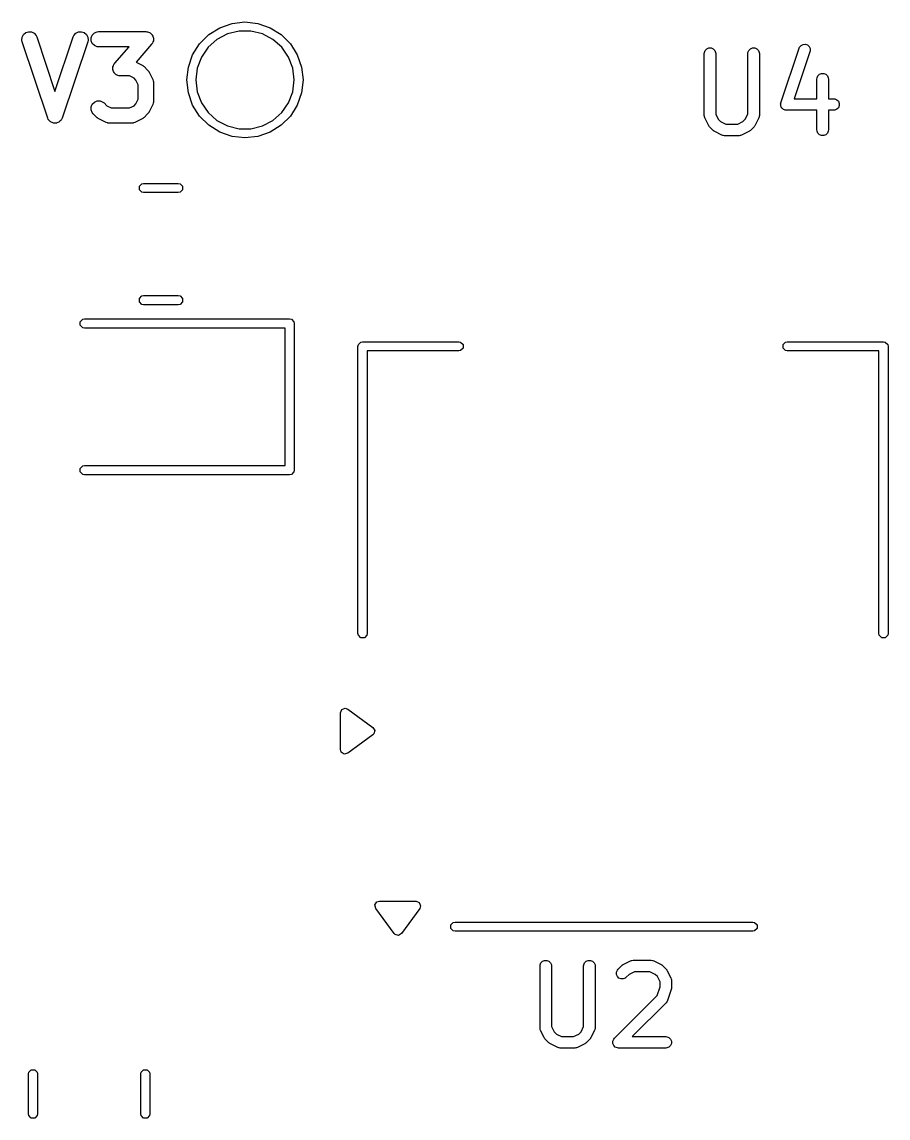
# Model space of a CAD drawing. Extents: x -0.8 to 79.7, y -28.9 to 1.9.
# Drawn here: x 7.18 to 18.52, y -13.2 to 1.16 of the extents above; entities that cross this region are included whole.
import ezdxf

# ---------------------------------------------------------------- set-up
doc = ezdxf.new("R2010")
doc.units = 0
doc.layers.add('BLACK', color=7, linetype='CONTINUOUS')

msp = doc.modelspace()

# ---------------------------------------------------------------- linework, layer by layer
at = {"layer": 'BLACK', "linetype": 'CONTINUOUS'}
for p, q in [((9.930884, 1.140945), (10.1, 1.16)), ((10.1, 1.16), (10.269116, 1.140945)), ((7.200198, 0.994092), (7.229674, 1.019657)), ((7.229674, 1.019657), (7.26669, 1.031995)), ((7.26669, 1.031995), (7.30561, 1.029229)), ((7.30561, 1.029229), (7.340509, 1.011779)), ((7.340509, 1.011779), (7.366074, 0.982303)), ((7.858986, 0.982303), (7.884551, 1.011779)), ((7.884551, 1.011779), (7.91945, 1.029228)), ((7.91945, 1.029228), (7.95837, 1.031995)), ((7.95837, 1.031995), (7.995386, 1.019656)), ((7.995386, 1.019656), (8.024862, 0.994091)), ((8.100812, 0.988337), (8.128402, 1.015927)), ((8.128402, 1.015927), (8.16445, 1.030859)), ((8.16445, 1.030859), (8.183959, 1.03278)), ((8.183959, 1.03278), (8.803006, 1.03278)), ((8.803006, 1.03278), (8.813323, 1.031764)), ((8.813323, 1.031764), (8.815948, 1.031939)), ((8.815948, 1.031939), (8.817755, 1.031327)), ((8.817755, 1.031327), (8.822515, 1.030859)), ((8.822515, 1.030859), (8.837518, 1.024644)), ((8.837518, 1.024644), (8.85291, 1.019439)), ((8.85291, 1.019439), (8.855449, 1.017216)), ((8.855449, 1.017216), (8.858563, 1.015927)), ((8.858563, 1.015927), (8.87004, 1.004449)), ((9.626148, 0.994192), (9.770248, 1.084736)), ((9.770248, 1.084736), (9.930884, 1.140945)), ((10.02229, 1.04), (9.871386, 1.002806)), ((10.17771, 1.04), (10.02229, 1.04)), ((10.328614, 1.002806), (10.17771, 1.04)), ((10.269116, 1.140945), (10.429752, 1.084736)), ((10.429752, 1.084736), (10.573852, 0.994192)), ((7.179982, 0.920273), (7.182748, 0.959193)), ((7.184329, 0.901157), (7.179982, 0.920273)), ((7.182748, 0.959193), (7.200198, 0.994092)), ((7.517662, -0.098841), (7.184329, 0.901157)), ((7.366074, 0.982303), (7.374065, 0.964403)), ((7.374065, 0.964403), (7.61253, 0.249007)), ((7.61253, 0.249007), (7.850995, 0.964402)), ((8.040731, 0.901157), (7.707398, -0.098842)), ((7.850995, 0.964402), (7.858986, 0.982303)), ((8.024862, 0.994091), (8.042312, 0.959192)), ((8.045078, 0.920272), (8.040731, 0.901157)), ((8.042312, 0.959192), (8.045078, 0.920272)), ((8.08588, 0.952289), (8.100812, 0.988337)), ((8.08588, 0.913271), (8.08588, 0.952289)), ((8.100812, 0.877223), (8.08588, 0.913271)), ((8.128402, 0.849633), (8.100812, 0.877223)), ((8.878264, 0.86693), (8.673641, 0.633075)), ((8.87004, 1.004449), (8.882274, 0.993745)), ((8.884293, 0.875363), (8.878264, 0.86693)), ((8.882274, 0.993745), (8.883769, 0.99072)), ((8.883769, 0.99072), (8.886153, 0.988337)), ((8.886153, 0.877223), (8.884293, 0.875363)), ((8.886153, 0.988337), (8.892367, 0.973335)), ((8.886883, 0.878986), (8.886153, 0.877223)), ((8.889665, 0.882877), (8.886883, 0.878986)), ((8.894869, 0.898265), (8.889665, 0.882877)), ((8.892367, 0.973335), (8.89957, 0.95877)), ((8.901085, 0.913271), (8.894869, 0.898265)), ((8.89957, 0.95877), (8.899794, 0.955404)), ((8.899794, 0.955404), (8.901085, 0.952289)), ((8.901085, 0.952289), (8.901085, 0.93604)), ((8.901085, 0.93604), (8.902165, 0.919838)), ((8.902165, 0.919838), (8.901085, 0.916644)), ((8.901085, 0.916644), (8.901085, 0.913271)), ((9.415264, 0.729752), (9.505808, 0.873852)), ((9.505808, 0.873852), (9.626148, 0.994192)), ((9.733768, 0.930579), (9.617434, 0.827516)), ((9.871386, 1.002806), (9.733768, 0.930579)), ((10.466232, 0.930579), (10.328614, 1.002806)), ((10.582566, 0.827516), (10.466232, 0.930579)), ((10.573852, 0.994192), (10.694192, 0.873852)), ((10.694192, 0.873852), (10.784736, 0.729752)), ((17.380207, 0.852049), (17.40638, 0.865136)), ((17.40638, 0.865136), (17.43557, 0.867211)), ((17.43557, 0.867211), (17.463332, 0.857957)), ((8.16445, 0.834701), (8.128402, 0.849633)), ((8.183959, 0.83278), (8.16445, 0.834701)), ((8.582629, 0.83278), (8.183959, 0.83278)), ((8.394415, 0.617678), (8.582629, 0.83278)), ((9.359055, 0.569116), (9.415264, 0.729752)), ((9.617434, 0.827516), (9.529146, 0.699607)), ((10.670854, 0.699607), (10.582566, 0.827516)), ((10.784736, 0.729752), (10.840945, 0.569116)), ((16.113095, 0.74518), (16.114536, 0.759812)), ((16.113095, -0.064342), (16.113095, 0.74518)), ((16.114536, 0.759812), (16.125735, 0.786848)), ((16.125735, 0.786848), (16.146427, 0.80754)), ((16.146427, 0.80754), (16.173463, 0.818739)), ((16.173463, 0.818739), (16.202727, 0.818739)), ((16.202727, 0.818739), (16.229763, 0.80754)), ((16.229763, 0.80754), (16.250455, 0.786848)), ((16.250455, 0.786848), (16.261654, 0.759812)), ((16.261654, 0.759812), (16.263095, 0.74518)), ((16.263095, 0.74518), (16.263095, -0.046637)), ((16.684523, 0.74518), (16.685964, 0.759812)), ((16.684523, -0.046637), (16.684523, 0.74518)), ((16.685964, 0.759812), (16.697163, 0.786848)), ((16.697163, 0.786848), (16.717855, 0.80754)), ((16.717855, 0.80754), (16.744891, 0.818739)), ((16.744891, 0.818739), (16.774155, 0.818739)), ((16.774155, 0.818739), (16.801191, 0.80754)), ((16.801191, 0.80754), (16.821883, 0.786848)), ((16.821883, 0.786848), (16.833082, 0.759812)), ((16.833082, 0.759812), (16.834523, 0.74518)), ((16.834523, 0.74518), (16.834523, -0.064342)), ((17.116944, 0.102231), (17.355039, 0.816517)), ((17.497341, 0.769083), (17.292152, 0.153514)), ((17.355039, 0.816517), (17.361033, 0.829942)), ((17.361033, 0.829942), (17.380207, 0.852049)), ((17.463332, 0.857957), (17.48544, 0.838783)), ((17.48544, 0.838783), (17.498526, 0.812609)), ((17.500601, 0.783419), (17.497341, 0.769083)), ((17.498526, 0.812609), (17.500601, 0.783419)), ((8.371594, 0.571337), (8.377809, 0.586342)), ((8.377809, 0.586342), (8.383014, 0.601731)), ((8.383014, 0.601731), (8.385795, 0.605621)), ((8.385795, 0.605621), (8.386526, 0.607385)), ((8.386526, 0.607385), (8.388385, 0.609244)), ((8.388385, 0.609244), (8.394415, 0.617678)), ((8.673641, 0.633075), (8.752489, 0.593652)), ((8.752489, 0.593652), (8.760885, 0.588366)), ((8.760885, 0.588366), (8.763325, 0.587356)), ((8.763325, 0.587356), (8.766071, 0.585102)), ((8.766071, 0.585102), (8.769079, 0.583209)), ((8.769079, 0.583209), (8.770808, 0.581214)), ((8.770808, 0.581214), (8.778479, 0.57492)), ((8.778479, 0.57492), (8.826097, 0.527301)), ((9.529146, 0.699607), (9.474033, 0.554287)), ((10.725967, 0.554287), (10.670854, 0.699607)), ((8.370514, 0.56477), (8.371594, 0.567963)), ((8.371594, 0.548567), (8.370514, 0.56477)), ((8.371594, 0.567963), (8.371594, 0.571337)), ((8.371594, 0.532319), (8.371594, 0.548567)), ((8.372884, 0.529203), (8.371594, 0.532319)), ((8.373109, 0.525838), (8.372884, 0.529203)), ((8.380309, 0.511277), (8.373109, 0.525838)), ((8.386526, 0.496271), (8.380309, 0.511277)), ((8.38891, 0.493886), (8.386526, 0.496271)), ((8.390406, 0.490863), (8.38891, 0.493886)), ((8.402631, 0.480165), (8.390406, 0.490863)), ((8.414116, 0.468681), (8.402631, 0.480165)), ((8.41723, 0.46739), (8.414116, 0.468681)), ((8.41977, 0.465169), (8.41723, 0.46739)), ((8.435158, 0.459964), (8.41977, 0.465169)), ((8.450164, 0.453749), (8.435158, 0.459964)), ((8.454923, 0.45328), (8.450164, 0.453749)), ((8.456731, 0.452669), (8.454923, 0.45328)), ((8.459355, 0.452843), (8.456731, 0.452669)), ((8.469673, 0.451828), (8.459355, 0.452843)), ((8.588923, 0.451828), (8.469673, 0.451828)), ((8.648532, 0.422022), (8.588923, 0.451828)), ((8.826097, 0.527301), (8.832389, 0.519634)), ((8.832389, 0.519634), (8.834387, 0.517902)), ((8.834387, 0.517902), (8.83628, 0.514893)), ((8.83628, 0.514893), (8.838534, 0.512148)), ((8.838534, 0.512148), (8.839544, 0.509707)), ((8.839544, 0.509707), (8.84483, 0.501311)), ((8.84483, 0.501311), (8.892449, 0.406074)), ((9.34, 0.4), (9.359055, 0.569116)), ((9.474033, 0.554287), (9.455299, 0.4)), ((10.744701, 0.4), (10.725967, 0.554287)), ((10.840945, 0.569116), (10.86, 0.4)), ((17.590726, 0.426479), (17.601925, 0.453515)), ((17.601925, 0.453515), (17.622617, 0.474207)), ((17.622617, 0.474207), (17.649653, 0.485406)), ((17.649653, 0.485406), (17.678917, 0.485406)), ((17.678917, 0.485406), (17.705953, 0.474207)), ((17.705953, 0.474207), (17.726645, 0.453515)), ((17.726645, 0.453515), (17.737844, 0.426479)), ((8.673201, 0.397354), (8.648532, 0.422022)), ((8.703006, 0.337745), (8.673201, 0.397354)), ((8.703006, 0.146864), (8.703006, 0.337745)), ((8.892449, 0.406074), (8.899455, 0.387765)), ((8.899455, 0.387765), (8.899709, 0.384181)), ((8.899709, 0.384181), (8.901085, 0.380861)), ((8.901085, 0.380861), (8.903006, 0.361352)), ((8.903006, 0.361352), (8.903006, 0.123257)), ((9.359055, 0.230884), (9.34, 0.4)), ((9.455299, 0.4), (9.474033, 0.245713)), ((10.725967, 0.245713), (10.744701, 0.4)), ((10.86, 0.4), (10.840945, 0.230884)), ((17.589285, 0.411847), (17.590726, 0.426479)), ((17.589285, 0.153514), (17.589285, 0.411847)), ((17.737844, 0.426479), (17.739285, 0.411847)), ((17.739285, 0.411847), (17.739285, 0.153514)), ((8.673201, 0.087254), (8.703006, 0.146864)), ((9.415264, 0.070248), (9.359055, 0.230884)), ((9.474033, 0.245713), (9.529146, 0.100393)), ((10.670854, 0.100393), (10.725967, 0.245713)), ((10.840945, 0.230884), (10.784736, 0.070248)), ((17.292152, 0.153514), (17.589285, 0.153514)), ((17.739285, 0.153514), (17.807142, 0.153514)), ((17.807142, 0.153514), (17.821774, 0.152073)), ((17.821774, 0.152073), (17.84881, 0.140874)), ((8.08588, 0.047528), (8.100812, 0.083576)), ((8.08588, 0.00851), (8.08588, 0.047528)), ((8.100812, -0.027538), (8.08588, 0.00851)), ((8.100812, 0.083576), (8.128402, 0.111166)), ((8.128402, 0.111166), (8.16445, 0.126098)), ((8.16445, 0.126098), (8.203468, 0.126098)), ((8.203468, 0.126098), (8.239516, 0.111166)), ((8.239516, 0.111166), (8.25467, 0.09873)), ((8.25467, 0.09873), (8.290813, 0.062585)), ((8.290813, 0.062585), (8.350423, 0.032781)), ((8.350423, 0.032781), (8.588923, 0.032781)), ((8.588923, 0.032781), (8.648532, 0.062586)), ((8.648532, 0.062586), (8.673201, 0.087254)), ((8.892449, 0.078535), (8.84483, -0.016702)), ((8.899455, 0.096844), (8.892449, 0.078535)), ((8.899709, 0.100427), (8.899455, 0.096844)), ((8.901085, 0.103748), (8.899709, 0.100427)), ((8.903006, 0.123257), (8.901085, 0.103748)), ((9.505808, -0.073852), (9.415264, 0.070248)), ((9.529146, 0.100393), (9.617434, -0.027516)), ((10.582566, -0.027516), (10.670854, 0.100393)), ((10.784736, 0.070248), (10.694192, -0.073852)), ((17.113684, 0.087894), (17.114536, 0.09164)), ((17.114536, 0.075908), (17.113684, 0.087894)), ((17.114536, 0.093146), (17.115294, 0.094977)), ((17.114536, 0.09164), (17.114536, 0.093146)), ((17.114536, 0.063882), (17.114536, 0.075908)), ((17.115568, 0.06139), (17.114536, 0.063882)), ((17.115294, 0.094977), (17.116944, 0.102231)), ((17.115759, 0.058704), (17.115568, 0.06139)), ((17.121133, 0.047954), (17.115759, 0.058704)), ((17.125735, 0.036846), (17.121133, 0.047954)), ((17.12764, 0.03494), (17.125735, 0.036846)), ((17.128845, 0.032531), (17.12764, 0.03494)), ((17.137927, 0.024653), (17.128845, 0.032531)), ((17.146427, 0.016154), (17.137927, 0.024653)), ((17.148915, 0.015123), (17.146427, 0.016154)), ((17.150952, 0.013357), (17.148915, 0.015123)), ((17.162355, 0.009555), (17.150952, 0.013357)), ((17.173463, 0.004955), (17.162355, 0.009555)), ((17.177289, 0.004578), (17.173463, 0.004955)), ((17.178715, 0.004103), (17.177289, 0.004578)), ((17.180689, 0.004243), (17.178715, 0.004103)), ((17.188095, 0.003514), (17.180689, 0.004243)), ((17.589285, 0.003514), (17.188095, 0.003514)), ((17.589285, -0.254819), (17.589285, 0.003514)), ((17.807142, 0.003514), (17.739285, 0.003514)), ((17.739285, 0.003514), (17.739285, -0.254819)), ((17.821774, 0.004955), (17.807142, 0.003514)), ((17.84881, 0.016154), (17.821774, 0.004955)), ((17.84881, 0.140874), (17.869502, 0.120182)), ((17.869502, 0.036846), (17.84881, 0.016154)), ((17.869502, 0.120182), (17.880701, 0.093146)), ((17.880701, 0.063882), (17.869502, 0.036846)), ((17.880701, 0.093146), (17.880701, 0.063882)), ((7.525653, -0.116742), (7.517662, -0.098841)), ((7.530336, -0.122141), (7.525653, -0.116742)), ((7.533531, -0.128531), (7.530336, -0.122141)), ((7.543002, -0.136746), (7.533531, -0.128531)), ((7.551218, -0.146218), (7.543002, -0.136746)), ((7.68206, -0.136742), (7.673842, -0.146218)), ((7.691529, -0.12853), (7.68206, -0.136742)), ((7.694722, -0.122143), (7.691529, -0.12853)), ((7.699407, -0.116742), (7.694722, -0.122143)), ((7.707398, -0.098842), (7.699407, -0.116742)), ((8.113248, -0.042692), (8.100812, -0.027538)), ((8.160867, -0.09031), (8.113248, -0.042692)), ((8.168533, -0.096602), (8.160867, -0.09031)), ((8.170266, -0.0986), (8.168533, -0.096602)), ((8.173274, -0.100493), (8.170266, -0.0986)), ((8.17602, -0.102747), (8.173274, -0.100493)), ((8.17846, -0.103757), (8.17602, -0.102747)), ((8.186857, -0.109043), (8.17846, -0.103757)), ((8.282094, -0.156662), (8.186857, -0.109043)), ((8.752489, -0.109043), (8.657251, -0.156662)), ((8.760885, -0.103757), (8.752489, -0.109043)), ((8.763325, -0.102747), (8.760885, -0.103757)), ((8.766071, -0.100493), (8.763325, -0.102747)), ((8.769079, -0.0986), (8.766071, -0.100493)), ((8.770808, -0.096605), (8.769079, -0.0986)), ((8.778479, -0.090311), (8.770808, -0.096605)), ((8.826097, -0.042692), (8.778479, -0.090311)), ((8.832389, -0.035025), (8.826097, -0.042692)), ((8.834387, -0.033293), (8.832389, -0.035025)), ((8.83628, -0.030284), (8.834387, -0.033293)), ((8.838534, -0.027539), (8.83628, -0.030284)), ((8.839544, -0.025098), (8.838534, -0.027539)), ((8.84483, -0.016702), (8.839544, -0.025098)), ((9.626148, -0.194192), (9.505808, -0.073852)), ((9.617434, -0.027516), (9.733768, -0.130579)), ((9.733768, -0.130579), (9.871386, -0.202806)), ((10.328614, -0.202806), (10.466232, -0.130579)), ((10.466232, -0.130579), (10.582566, -0.027516)), ((10.694192, -0.073852), (10.573852, -0.194192)), ((16.114536, -0.078974), (16.113095, -0.064342)), ((16.115567, -0.081463), (16.114536, -0.078974)), ((16.115758, -0.084151), (16.115567, -0.081463)), ((16.121013, -0.097883), (16.115758, -0.084151)), ((16.168632, -0.193121), (16.121013, -0.097883)), ((16.263095, -0.046637), (16.297353, -0.115153)), ((16.297353, -0.115153), (16.32776, -0.145561)), ((16.619857, -0.145561), (16.650264, -0.115153)), ((16.650264, -0.115153), (16.684523, -0.046637)), ((16.826605, -0.097883), (16.778986, -0.193121)), ((16.83186, -0.084152), (16.826605, -0.097883)), ((16.832051, -0.081462), (16.83186, -0.084152)), ((16.833082, -0.078974), (16.832051, -0.081462)), ((16.834523, -0.064342), (16.833082, -0.078974)), ((7.557606, -0.149412), (7.551218, -0.146218)), ((7.563007, -0.154096), (7.557606, -0.149412)), ((7.574908, -0.158063), (7.563007, -0.154096)), ((7.586117, -0.163667), (7.574908, -0.158063)), ((7.593241, -0.164173), (7.586117, -0.163667)), ((7.600023, -0.166434), (7.593241, -0.164173)), ((7.612532, -0.165544), (7.600023, -0.166434)), ((7.625037, -0.166434), (7.612532, -0.165544)), ((7.631815, -0.164174), (7.625037, -0.166434)), ((7.638943, -0.163668), (7.631815, -0.164174)), ((7.650159, -0.158059), (7.638943, -0.163668)), ((7.662053, -0.154095), (7.650159, -0.158059)), ((7.66745, -0.149414), (7.662053, -0.154095)), ((7.673842, -0.146218), (7.66745, -0.149414)), ((8.300403, -0.163668), (8.282094, -0.156662)), ((8.303986, -0.163922), (8.300403, -0.163668)), ((8.307307, -0.165298), (8.303986, -0.163922)), ((8.326816, -0.167219), (8.307307, -0.165298)), ((8.61253, -0.167219), (8.326816, -0.167219)), ((8.632039, -0.165298), (8.61253, -0.167219)), ((8.635359, -0.163922), (8.632039, -0.165298)), ((8.638943, -0.163668), (8.635359, -0.163922)), ((8.657251, -0.156662), (8.638943, -0.163668)), ((9.770248, -0.284736), (9.626148, -0.194192)), ((9.930884, -0.340945), (9.770248, -0.284736)), ((9.871386, -0.202806), (10.02229, -0.24)), ((10.02229, -0.24), (10.17771, -0.24)), ((10.17771, -0.24), (10.328614, -0.202806)), ((10.429752, -0.284736), (10.269116, -0.340945)), ((10.573852, -0.194192), (10.429752, -0.284736)), ((16.172595, -0.199417), (16.168632, -0.193121)), ((16.173353, -0.201247), (16.172595, -0.199417)), ((16.175042, -0.203305), (16.173353, -0.201247)), ((16.176464, -0.205564), (16.175042, -0.203305)), ((16.177962, -0.206863), (16.176464, -0.205564)), ((16.18268, -0.212612), (16.177962, -0.206863)), ((16.230299, -0.260232), (16.18268, -0.212612)), ((16.236048, -0.26495), (16.230299, -0.260232)), ((16.237349, -0.26645), (16.236048, -0.26495)), ((16.239608, -0.267872), (16.237349, -0.26645)), ((16.241665, -0.26956), (16.239608, -0.267872)), ((16.243492, -0.270317), (16.241665, -0.26956)), ((16.249792, -0.274282), (16.243492, -0.270317)), ((16.34503, -0.321901), (16.249792, -0.274282)), ((16.32776, -0.145561), (16.396276, -0.179819)), ((16.396276, -0.179819), (16.551342, -0.179819)), ((16.551342, -0.179819), (16.619857, -0.145561)), ((16.697826, -0.274282), (16.602588, -0.321901)), ((16.704125, -0.270317), (16.697826, -0.274282)), ((16.705953, -0.26956), (16.704125, -0.270317)), ((16.708009, -0.267872), (16.705953, -0.26956)), ((16.710269, -0.26645), (16.708009, -0.267872)), ((16.711569, -0.26495), (16.710269, -0.26645)), ((16.717319, -0.260232), (16.711569, -0.26495)), ((16.764937, -0.212613), (16.717319, -0.260232)), ((16.769655, -0.206863), (16.764937, -0.212613)), ((16.771154, -0.205564), (16.769655, -0.206863)), ((16.772575, -0.203305), (16.771154, -0.205564)), ((16.774265, -0.201247), (16.772575, -0.203305)), ((16.775022, -0.199417), (16.774265, -0.201247)), ((16.778986, -0.193121), (16.775022, -0.199417)), ((17.590726, -0.269451), (17.589285, -0.254819)), ((17.601925, -0.296487), (17.590726, -0.269451)), ((17.737844, -0.269451), (17.726645, -0.296487)), ((17.739285, -0.254819), (17.737844, -0.269451)), ((10.1, -0.36), (9.930884, -0.340945)), ((10.269116, -0.340945), (10.1, -0.36)), ((16.358761, -0.327156), (16.34503, -0.321901)), ((16.36145, -0.327347), (16.358761, -0.327156)), ((16.363939, -0.328378), (16.36145, -0.327347)), ((16.378571, -0.329819), (16.363939, -0.328378)), ((16.569047, -0.329819), (16.378571, -0.329819)), ((16.583679, -0.328378), (16.569047, -0.329819)), ((16.586168, -0.327346), (16.583679, -0.328378)), ((16.588856, -0.327156), (16.586168, -0.327346)), ((16.602588, -0.321901), (16.588856, -0.327156)), ((17.622617, -0.317179), (17.601925, -0.296487)), ((17.649653, -0.328378), (17.622617, -0.317179)), ((17.678917, -0.328378), (17.649653, -0.328378)), ((17.705953, -0.317179), (17.678917, -0.328378)), ((17.726645, -0.296487), (17.705953, -0.317179)), ((8.717503, -0.992039), (8.749975, -0.959567)), ((8.717503, -1.037961), (8.717503, -0.992039)), ((8.749975, -0.959567), (8.772936, -0.955)), ((8.772936, -0.955), (9.227064, -0.955)), ((9.227064, -0.955), (9.250025, -0.959567)), ((9.250025, -0.959567), (9.282497, -0.992039)), ((9.282497, -0.992039), (9.282497, -1.037961)), ((8.749975, -1.070433), (8.717503, -1.037961)), ((8.772936, -1.075), (8.749975, -1.070433)), ((9.227064, -1.075), (8.772936, -1.075)), ((9.250025, -1.070433), (9.227064, -1.075)), ((9.282497, -1.037961), (9.250025, -1.070433)), ((8.717503, -2.462039), (8.749975, -2.429567)), ((8.749975, -2.429567), (8.772936, -2.425)), ((8.772936, -2.425), (9.227064, -2.425)), ((9.227064, -2.425), (9.250025, -2.429567)), ((9.250025, -2.429567), (9.282497, -2.462039)), ((8.717503, -2.507961), (8.717503, -2.462039)), ((8.749975, -2.540433), (8.717503, -2.507961)), ((8.772936, -2.545), (8.749975, -2.540433)), ((9.227064, -2.545), (8.772936, -2.545)), ((9.250025, -2.540433), (9.227064, -2.545)), ((9.282497, -2.507961), (9.250025, -2.540433)), ((9.282497, -2.462039), (9.282497, -2.507961)), ((7.944567, -2.767039), (7.977039, -2.734567)), ((7.944567, -2.812961), (7.944567, -2.767039)), ((7.977039, -2.845433), (7.944567, -2.812961)), ((7.977039, -2.734567), (8, -2.73)), ((8, -2.85), (7.977039, -2.845433)), ((8, -2.73), (10.685, -2.73)), ((10.625, -2.85), (8, -2.85)), ((10.625, -4.65), (10.625, -2.85)), ((10.685, -2.73), (10.707961, -2.734567)), ((10.707961, -2.734567), (10.740433, -2.767039)), ((10.740433, -2.767039), (10.745, -2.79)), ((10.745, -2.79), (10.745, -4.71)), ((11.58, -3.09), (11.584567, -3.067039)), ((11.58, -6.85), (11.58, -3.09)), ((11.584567, -3.067039), (11.617039, -3.034567)), ((11.617039, -3.034567), (11.64, -3.03)), ((11.64, -3.03), (12.9, -3.03)), ((12.9, -3.15), (11.7, -3.15)), ((11.7, -3.15), (11.7, -6.85)), ((12.9, -3.03), (12.922961, -3.034567)), ((12.922961, -3.145433), (12.9, -3.15)), ((12.922961, -3.034567), (12.955433, -3.067039)), ((12.955433, -3.112961), (12.922961, -3.145433)), ((12.955433, -3.067039), (12.955433, -3.112961)), ((17.144567, -3.067039), (17.177039, -3.034567)), ((17.144567, -3.112961), (17.144567, -3.067039)), ((17.177039, -3.145433), (17.144567, -3.112961)), ((17.177039, -3.034567), (17.2, -3.03)), ((17.2, -3.15), (17.177039, -3.145433)), ((17.2, -3.03), (18.46, -3.03)), ((18.4, -3.15), (17.2, -3.15)), ((18.4, -6.85), (18.4, -3.15)), ((18.46, -3.03), (18.482961, -3.034567)), ((18.482961, -3.034567), (18.515433, -3.067039)), ((18.515433, -3.067039), (18.52, -3.09)), ((18.52, -3.09), (18.52, -6.85)), ((7.944567, -4.687039), (7.977039, -4.654567)), ((7.944567, -4.732961), (7.944567, -4.687039)), ((7.977039, -4.765433), (7.944567, -4.732961)), ((7.977039, -4.654567), (8, -4.65)), ((8, -4.65), (10.625, -4.65)), ((10.740433, -4.732961), (10.707961, -4.765433)), ((10.745, -4.71), (10.740433, -4.732961)), ((8, -4.77), (7.977039, -4.765433)), ((10.685, -4.77), (8, -4.77)), ((10.707961, -4.765433), (10.685, -4.77)), ((11.584567, -6.872961), (11.58, -6.85)), ((11.617039, -6.905433), (11.584567, -6.872961)), ((11.695433, -6.872961), (11.662961, -6.905433)), ((11.7, -6.85), (11.695433, -6.872961)), ((18.404567, -6.872961), (18.4, -6.85)), ((18.437039, -6.905433), (18.404567, -6.872961)), ((18.515433, -6.872961), (18.482961, -6.905433)), ((18.52, -6.85), (18.515433, -6.872961)), ((11.662961, -6.905433), (11.617039, -6.905433)), ((18.482961, -6.905433), (18.437039, -6.905433)), ((11.35, -7.89), (11.367574, -7.847574)), ((11.35, -8.37), (11.35, -7.89)), ((11.367574, -7.847574), (11.41, -7.83)), ((11.41, -7.83), (11.44529, -7.841476)), ((11.44529, -7.841476), (11.77529, -8.081476)), ((11.77529, -8.178524), (11.44529, -8.418524)), ((11.77529, -8.081476), (11.799266, -8.120642)), ((11.788524, -8.16529), (11.77529, -8.178524)), ((11.799266, -8.120642), (11.788524, -8.16529)), ((11.361476, -8.40529), (11.35, -8.37)), ((11.400642, -8.429266), (11.361476, -8.40529)), ((11.44529, -8.418524), (11.400642, -8.429266)), ((11.800734, -10.405642), (11.82471, -10.366476)), ((11.811476, -10.45029), (11.800734, -10.405642)), ((12.051476, -10.78029), (11.811476, -10.45029)), ((11.82471, -10.366476), (11.86, -10.355)), ((11.86, -10.355), (12.34, -10.355)), ((12.388524, -10.45029), (12.148524, -10.78029)), ((12.34, -10.355), (12.382426, -10.372574)), ((12.382426, -10.372574), (12.4, -10.415)), ((12.4, -10.415), (12.388524, -10.45029)), ((12.794567, -10.667039), (12.827039, -10.634567)), ((12.794567, -10.712961), (12.794567, -10.667039)), ((12.827039, -10.745433), (12.794567, -10.712961)), ((12.827039, -10.634567), (12.85, -10.63)), ((12.85, -10.75), (12.827039, -10.745433)), ((12.85, -10.63), (14.8, -10.63)), ((14.8, -10.75), (12.85, -10.75)), ((14.8, -10.63), (16.75, -10.63)), ((16.75, -10.75), (14.8, -10.75)), ((16.75, -10.63), (16.772961, -10.634567)), ((16.772961, -10.745433), (16.75, -10.75)), ((16.772961, -10.634567), (16.805433, -10.667039)), ((16.805433, -10.712961), (16.772961, -10.745433)), ((16.805433, -10.667039), (16.805433, -10.712961)), ((12.06471, -10.793524), (12.051476, -10.78029)), ((12.109358, -10.804266), (12.06471, -10.793524)), ((12.148524, -10.78029), (12.109358, -10.804266)), ((13.963095, -11.204819), (13.964536, -11.190187)), ((13.964536, -11.190187), (13.975735, -11.163151)), ((13.975735, -11.163151), (13.996427, -11.142459)), ((13.996427, -11.142459), (14.023463, -11.13126)), ((14.023463, -11.13126), (14.052727, -11.13126)), ((14.052727, -11.13126), (14.079763, -11.142459)), ((14.079763, -11.142459), (14.100455, -11.163151)), ((14.100455, -11.163151), (14.111654, -11.190187)), ((14.111654, -11.190187), (14.113095, -11.204819)), ((14.534523, -11.204819), (14.535964, -11.190187)), ((14.535964, -11.190187), (14.547163, -11.163151)), ((14.547163, -11.163151), (14.567855, -11.142459)), ((14.567855, -11.142459), (14.594891, -11.13126)), ((14.594891, -11.13126), (14.624155, -11.13126)), ((14.624155, -11.13126), (14.651191, -11.142459)), ((14.651191, -11.142459), (14.671883, -11.163151)), ((14.671883, -11.163151), (14.683082, -11.190187)), ((14.683082, -11.190187), (14.684523, -11.204819)), ((15.032681, -11.199405), (15.03843, -11.194686)), ((15.03843, -11.194686), (15.03973, -11.193188)), ((15.03973, -11.193188), (15.041989, -11.191766)), ((15.041989, -11.191766), (15.044046, -11.190078)), ((15.044046, -11.190078), (15.045873, -11.18932)), ((15.045873, -11.18932), (15.052173, -11.185356)), ((15.052173, -11.185356), (15.147411, -11.137737)), ((15.147411, -11.137737), (15.161142, -11.132482)), ((15.161142, -11.132482), (15.163831, -11.13229)), ((15.163831, -11.13229), (15.16632, -11.13126)), ((15.16632, -11.13126), (15.180952, -11.129819)), ((15.180952, -11.129819), (15.419047, -11.129819)), ((15.419047, -11.129819), (15.433679, -11.13126)), ((15.433679, -11.13126), (15.436168, -11.132291)), ((15.436168, -11.132291), (15.438856, -11.132482)), ((15.438856, -11.132482), (15.452588, -11.137737)), ((15.452588, -11.137737), (15.547826, -11.185356)), ((15.547826, -11.185356), (15.554125, -11.18932)), ((15.554125, -11.18932), (15.555953, -11.190078)), ((15.555953, -11.190078), (15.558009, -11.191766)), ((15.558009, -11.191766), (15.560269, -11.193188)), ((15.560269, -11.193188), (15.561568, -11.194686)), ((15.561568, -11.194686), (15.567318, -11.199405)), ((13.963095, -12.014342), (13.963095, -11.204819)), ((14.113095, -11.204819), (14.113095, -11.996637)), ((14.534523, -11.996637), (14.534523, -11.204819)), ((14.684523, -11.204819), (14.684523, -12.014342)), ((14.964536, -11.285426), (14.975735, -11.258389)), ((14.964536, -11.314688), (14.964536, -11.285426)), ((14.975735, -11.341725), (14.964536, -11.314688)), ((14.975735, -11.258389), (14.985062, -11.247024)), ((14.996427, -11.362417), (14.975735, -11.341725)), ((14.985062, -11.247024), (15.032681, -11.199405)), ((15.130141, -11.314077), (15.091128, -11.35309)), ((15.198657, -11.279819), (15.130141, -11.314077)), ((15.401342, -11.279819), (15.198657, -11.279819)), ((15.469858, -11.314077), (15.401342, -11.279819)), ((15.500265, -11.344484), (15.469858, -11.314077)), ((15.567318, -11.199405), (15.614937, -11.247024)), ((15.614937, -11.247024), (15.619655, -11.252773)), ((15.619655, -11.252773), (15.621154, -11.254073)), ((15.621154, -11.254073), (15.622575, -11.256332)), ((15.622575, -11.256332), (15.624264, -11.258389)), ((15.624264, -11.258389), (15.625021, -11.260216)), ((15.625021, -11.260216), (15.628986, -11.266516)), ((15.628986, -11.266516), (15.676605, -11.361754)), ((15.023464, -11.373616), (14.996427, -11.362417)), ((15.052726, -11.373616), (15.023464, -11.373616)), ((15.079763, -11.362417), (15.052726, -11.373616)), ((15.091128, -11.35309), (15.079763, -11.362417)), ((15.496351, -11.592876), (15.534523, -11.478363)), ((15.534523, -11.413), (15.500265, -11.344484)), ((15.534523, -11.478363), (15.534523, -11.413)), ((15.676605, -11.361754), (15.68186, -11.375485)), ((15.68186, -11.375485), (15.682051, -11.378174)), ((15.682051, -11.378174), (15.683082, -11.380663)), ((15.683082, -11.380663), (15.684523, -11.395295)), ((15.684523, -11.395295), (15.684523, -11.490533)), ((14.937443, -12.151786), (15.496351, -11.592876)), ((15.680674, -11.514251), (15.633055, -11.657107)), ((15.682323, -11.506995), (15.680674, -11.514251)), ((15.683082, -11.505165), (15.682323, -11.506995)), ((15.683343, -11.502511), (15.683082, -11.505165)), ((15.683934, -11.499914), (15.683343, -11.502511)), ((15.684523, -11.490533), (15.683793, -11.497939)), ((15.683793, -11.497939), (15.683934, -11.499914)), ((15.614937, -11.686423), (15.171542, -12.129819)), ((15.624265, -11.675058), (15.614937, -11.686423)), ((15.625296, -11.672567), (15.624265, -11.675058)), ((15.627061, -11.670533), (15.625296, -11.672567)), ((15.633055, -11.657107), (15.627061, -11.670533)), ((13.964536, -12.028974), (13.963095, -12.014342)), ((13.965567, -12.031463), (13.964536, -12.028974)), ((13.965758, -12.034151), (13.965567, -12.031463)), ((13.971013, -12.047883), (13.965758, -12.034151)), ((14.018632, -12.143121), (13.971013, -12.047883)), ((14.113095, -11.996637), (14.147353, -12.065153)), ((14.500264, -12.065153), (14.534523, -11.996637)), ((14.676605, -12.047883), (14.628986, -12.143121)), ((14.68186, -12.034152), (14.676605, -12.047883)), ((14.682051, -12.031462), (14.68186, -12.034152)), ((14.683082, -12.028974), (14.682051, -12.031462)), ((14.684523, -12.014342), (14.683082, -12.028974)), ((14.022595, -12.149417), (14.018632, -12.143121)), ((14.023353, -12.151247), (14.022595, -12.149417)), ((14.025042, -12.153305), (14.023353, -12.151247)), ((14.026464, -12.155564), (14.025042, -12.153305)), ((14.027962, -12.156863), (14.026464, -12.155564)), ((14.03268, -12.162612), (14.027962, -12.156863)), ((14.080299, -12.210232), (14.03268, -12.162612)), ((14.147353, -12.065153), (14.17776, -12.095561)), ((14.17776, -12.095561), (14.246276, -12.129819)), ((14.246276, -12.129819), (14.401342, -12.129819)), ((14.401342, -12.129819), (14.469857, -12.095561)), ((14.469857, -12.095561), (14.500264, -12.065153)), ((14.614937, -12.162613), (14.567319, -12.210232)), ((14.619655, -12.156863), (14.614937, -12.162613)), ((14.621154, -12.155564), (14.619655, -12.156863)), ((14.622575, -12.153305), (14.621154, -12.155564)), ((14.624265, -12.151247), (14.622575, -12.153305)), ((14.625022, -12.149417), (14.624265, -12.151247)), ((14.628986, -12.143121), (14.625022, -12.149417)), ((14.916917, -12.190187), (14.928116, -12.163151)), ((14.916917, -12.219451), (14.916917, -12.190187)), ((14.928116, -12.163151), (14.937443, -12.151786)), ((15.171542, -12.129819), (15.609523, -12.129819)), ((15.609523, -12.129819), (15.624155, -12.13126)), ((15.624155, -12.13126), (15.651191, -12.142459)), ((15.651191, -12.142459), (15.671883, -12.163151)), ((15.671883, -12.163151), (15.683082, -12.190187)), ((15.683082, -12.190187), (15.683082, -12.219451)), ((14.086048, -12.21495), (14.080299, -12.210232)), ((14.087349, -12.21645), (14.086048, -12.21495)), ((14.089608, -12.217872), (14.087349, -12.21645)), ((14.091665, -12.21956), (14.089608, -12.217872)), ((14.093492, -12.220317), (14.091665, -12.21956)), ((14.099792, -12.224282), (14.093492, -12.220317)), ((14.19503, -12.271901), (14.099792, -12.224282)), ((14.208761, -12.277156), (14.19503, -12.271901)), ((14.21145, -12.277347), (14.208761, -12.277156)), ((14.213939, -12.278378), (14.21145, -12.277347)), ((14.228571, -12.279819), (14.213939, -12.278378)), ((14.419047, -12.279819), (14.228571, -12.279819)), ((14.433679, -12.278378), (14.419047, -12.279819)), ((14.436168, -12.277346), (14.433679, -12.278378)), ((14.438856, -12.277156), (14.436168, -12.277346)), ((14.452588, -12.271901), (14.438856, -12.277156)), ((14.547826, -12.224282), (14.452588, -12.271901)), ((14.554125, -12.220317), (14.547826, -12.224282)), ((14.555953, -12.21956), (14.554125, -12.220317)), ((14.558009, -12.217872), (14.555953, -12.21956)), ((14.560269, -12.21645), (14.558009, -12.217872)), ((14.561569, -12.21495), (14.560269, -12.21645)), ((14.567319, -12.210232), (14.561569, -12.21495)), ((14.928116, -12.246487), (14.916917, -12.219451)), ((14.948808, -12.267179), (14.928116, -12.246487)), ((14.975844, -12.278378), (14.948808, -12.267179)), ((14.990476, -12.279819), (14.975844, -12.278378)), ((15.609523, -12.279819), (14.990476, -12.279819)), ((15.624155, -12.278378), (15.609523, -12.279819)), ((15.651191, -12.267179), (15.624155, -12.278378)), ((15.671883, -12.246487), (15.651191, -12.267179)), ((15.683082, -12.219451), (15.671883, -12.246487)), ((7.265, -12.618748), (7.269567, -12.595787)), ((7.265, -13.141252), (7.265, -12.618748)), ((7.269567, -12.595787), (7.302039, -12.563315)), ((7.302039, -12.563315), (7.347961, -12.563315)), ((7.347961, -12.563315), (7.380433, -12.595787)), ((7.380433, -12.595787), (7.385, -12.618748)), ((7.385, -12.618748), (7.385, -13.141252)), ((8.735, -12.618748), (8.739567, -12.595787)), ((8.735, -13.141252), (8.735, -12.618748)), ((8.739567, -12.595787), (8.772039, -12.563315)), ((8.772039, -12.563315), (8.817961, -12.563315)), ((8.817961, -12.563315), (8.850433, -12.595787)), ((8.850433, -12.595787), (8.855, -12.618748)), ((8.855, -12.618748), (8.855, -13.141252)), ((7.269567, -13.164213), (7.265, -13.141252)), ((7.302039, -13.196685), (7.269567, -13.164213)), ((7.347961, -13.196685), (7.302039, -13.196685)), ((7.380433, -13.164213), (7.347961, -13.196685)), ((7.385, -13.141252), (7.380433, -13.164213)), ((8.739567, -13.164213), (8.735, -13.141252)), ((8.772039, -13.196685), (8.739567, -13.164213)), ((8.817961, -13.196685), (8.772039, -13.196685)), ((8.850433, -13.164213), (8.817961, -13.196685)), ((8.855, -13.141252), (8.850433, -13.164213))]:
    msp.add_line(p, q, dxfattribs=at)

doc.saveas('drawing.dxf')
